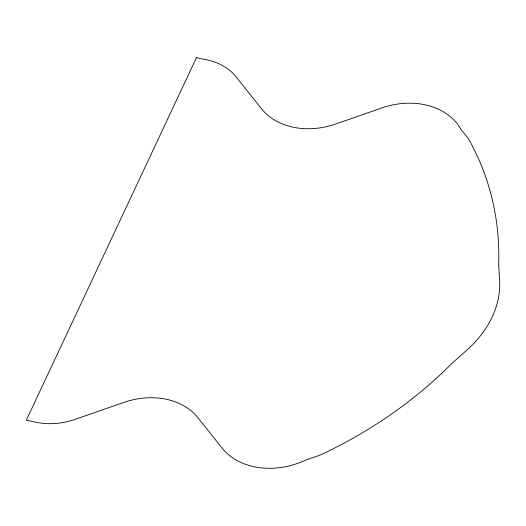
<?xml version="1.0" encoding="UTF-8"?>
<svg xmlns="http://www.w3.org/2000/svg" width="526" height="526" viewBox="0 0 526 526"><rect width="100%" height="100%" fill="white"/><g stroke="black" fill="none" stroke-linecap="round" stroke-linejoin="round"><path stroke-width="0.79" d="M196.441 57.715L26.3 420.241L36.59 422.345A62.818 49.234 -21 0 0 75.231 419.34L123.761 402.462A68.531 53.705 -21 0 1 197.855 417.657L223.418 449.717A69.669 54.599 -21 0 0 306.171 459.875L319.552 455.358A381.113 298.676 -21 0 0 452.399 362.927L467.022 349.954A102.794 80.563 -21 0 0 499.621 280.503L498.674 264.335A381.113 298.676 -21 0 0 468.291 138.443L461.124 129.718A69.669 54.599 -21 0 0 384.204 107.14L335.673 124.011A68.531 53.705 -21 0 1 261.58 108.823L236.016 76.757A62.818 49.234 -21 0 0 206.731 59.826L196.441 57.715"/></g></svg>
